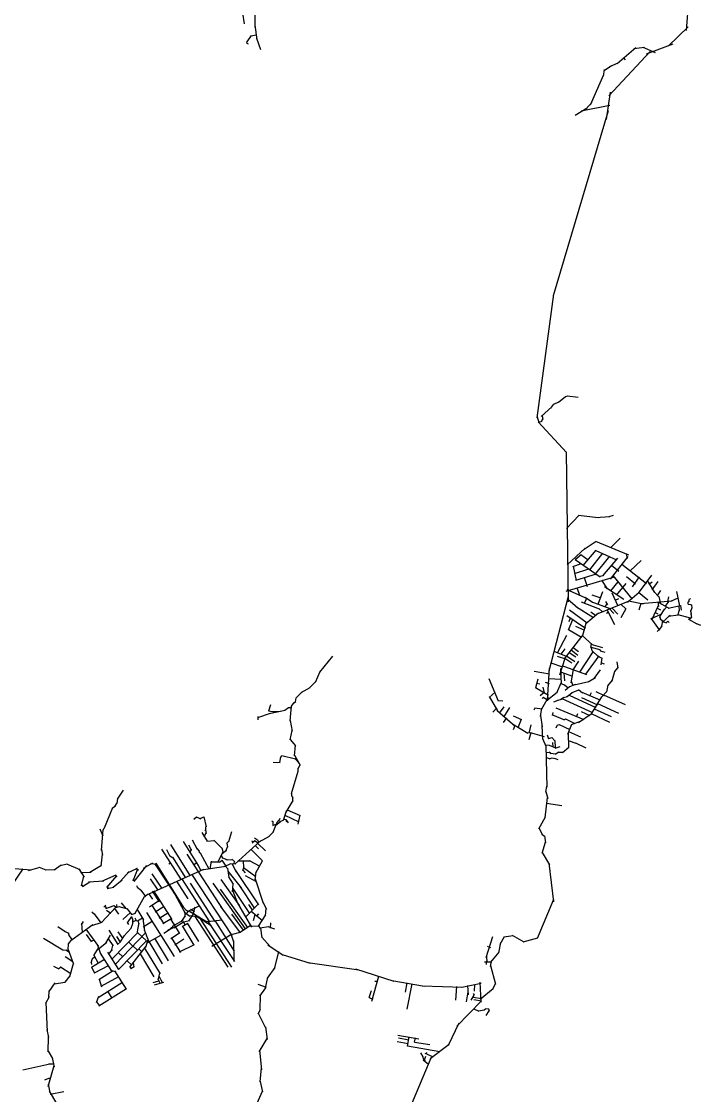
# Model space of a CAD drawing. Header units: inches. Extents: x 723419 to 759401, y 6910722 to 6968430.
# Drawn here: x 747978 to 754602, y 6942384 to 6952862 of the extents above; entities that cross this region are included whole.
import ezdxf

# ---------------------------------------------------------------- set-up
doc = ezdxf.new("R2010")
doc.units = ezdxf.units.IN
doc.header["$MEASUREMENT"] = 0

msp = doc.modelspace()

# ---------------------------------------------------------------- linework, layer by layer
for points in [[(754465.2588, 6952775.391), (754486.8749, 6953067.7872)], [(750255.972, 6952807.211), (750257.731, 6952958.8092)], [(750134.5476, 6952941.8071), (750151.2067, 6952839.4046)], [(750254.2786, 6952825.5009), (750272.811, 6952686.1683)], [(754286.2071, 6952621.3143), (754481.8067, 6952809.9972)], [(750176.94, 6952650.9104), (750189.5998, 6952643.6013)], [(750177.2312, 6952649.1376), (750178.7982, 6952668.6348)], [(750177.9446, 6952665.1227), (750220.9213, 6952724.3014)], [(750219.1331, 6952723.4252), (750268.9282, 6952730.5834)], [(750269.2093, 6952699.6939), (750311.0042, 6952590.2563)], [(754076.114, 6952545.1724), (754334.8888, 6952645.0498)], [(753708.2858, 6952135.8465), (754109.7386, 6952570.4118)], [(753787.5615, 6952453.3947), (753970.9311, 6952606.8313)], [(753950.9889, 6952597.7148), (754056.5109, 6952610.0632)], [(754039.2066, 6952611.4998), (754161.0745, 6952560.1243)], [(753717.2045, 6952424.0181), (753798.5319, 6952459.8254)], [(753846.3777, 6952511.4994), (753868.5717, 6952489.3055)], [(753529.9798, 6952048.5488), (753659.7631, 6952344.9924)], [(753654.5485, 6952329.2077), (753666.5437, 6952392.346)], [(753661.1315, 6952384.7459), (753732.2387, 6952431.8764)], [(753683.7739, 6951904.72), (753725.2202, 6952171.3225)], [(753379.3055, 6951946.8321), (753497.5476, 6952018.1228)], [(753438.4661, 6951989.7661), (753716.9674, 6952045.6718)], [(753486.7065, 6952009.3487), (753540.7936, 6952070.5544)], [(753168.92, 6950187.8342), (753705.6938, 6951992.8736)], [(753007.9331, 6948995.3468), (753172.4489, 6950202.7376)], [(753216.3565, 6949147.8258), (753285.7979, 6949203.7052)], [(753282.6592, 6949202.1064), (753307.9557, 6949208.7421)], [(753302.2566, 6949208.6952), (753410.0346, 6949196.7814)], [(753046.496, 6949006.669), (753150.6608, 6949101.2934)], [(753141.2458, 6949090.3641), (753172.0767, 6949130.2152)], [(753169.6928, 6949128.5916), (753221.1562, 6949151.2225)], [(753007.7205, 6949006.2036), (753024.1169, 6948948.4954)], [(753051.8848, 6948956.7146), (753062.6471, 6948987.896)], [(753058.8523, 6949019.1002), (753062.4369, 6948978.3145)], [(753017.6469, 6948956.7496), (753295.751, 6948656.8338)], [(753018.4829, 6948952.6724), (753057.872, 6948962.6939)], [(753291.8881, 6948663.2827), (753310.9113, 6947201.3083)], [(753294.4943, 6947915.8457), (753419.3086, 6948046.8893)], [(753412.8944, 6948045.5846), (753604.813, 6948023.8533)], [(753710.2615, 6948031.868), (753751.9992, 6948046.6779)], [(753578.5138, 6948023.1568), (753716.3335, 6948032.8613)], [(753300.629, 6947560.0302), (753477.4642, 6947723.3528)], [(753467.3995, 6947715.2208), (753583.1987, 6947792.5493)], [(753578.4472, 6947792.8252), (753901.0709, 6947657.9067)], [(753726.5948, 6947729.9157), (753817.0357, 6947822.9016)], [(753378.3898, 6947614.6893), (753624.4596, 6947445.5372)], [(753379.3187, 6947612.0716), (753436.4928, 6947660.9664)], [(753434.941, 6947661.3597), (753507.3259, 6947609.3502)], [(753458.3169, 6947554.0817), (753584.8713, 6947703.292)], [(753520.784, 6947513.7525), (753648.63, 6947674.7268)], [(753571.5351, 6947463.9912), (753717.8947, 6947646.2105)], [(753581.1428, 6947702.4308), (753782.9701, 6947608.4438)], [(753649.0599, 6947453.0631), (753794.5982, 6947626.3324)], [(753723.9533, 6947421.5293), (753895.3887, 6947642.8374)], [(753880.1272, 6947671.4373), (753883.9058, 6947618.9743)], [(753356.4455, 6947545.6192), (753442.3561, 6947572.7156)], [(753358.4529, 6947548.3018), (753388.8257, 6947408.8406)], [(753371.173, 6947475.4301), (753512.9912, 6947523.2044)], [(753732.7211, 6947556.6905), (753806.5331, 6947500.5611)], [(753835.4995, 6947566.9364), (754075.089, 6947380.1835)], [(753916.2548, 6947501.0701), (754021.554, 6947602.7384)], [(753291.2273, 6947304.6219), (753761.819, 6947443.9498)], [(753385.1337, 6947410.3394), (753588.6506, 6947473.3724)], [(753467.1841, 6947436.311), (753497.8803, 6947348.9222)], [(753615.6789, 6947448.7628), (753658.4701, 6947459.6578)], [(753634.5846, 6947411.4876), (753692.0698, 6947328.0112)], [(753745.8248, 6947456.3782), (753933.6505, 6947230.8278)], [(753879.2503, 6947445.9455), (753968.8901, 6947377.3199)], [(753939.9643, 6947345.8084), (754005.3101, 6947445.6291)], [(753996.8301, 6947284.7841), (754128.0846, 6947460.9974)], [(754080.1766, 6947406.7809), (754154.5675, 6947289.9247)], [(753298.8657, 6947322.0021), (753494.872, 6947233.5499)], [(753396.3517, 6947340.2413), (753421.5038, 6947265.366)], [(753602.5965, 6947177.1611), (753648.1137, 6947300.9914)], [(753666.5921, 6947350.25), (753853.9495, 6947226.6646)], [(753726.3782, 6947307.3835), (753799.581, 6947396.318)], [(753783.321, 6947266.4916), (753877.2996, 6947377.6189)], [(754096.912, 6947372.6774), (754130.7467, 6947393.7816)], [(754131.5939, 6947316.365), (754189.8469, 6947399.2031)], [(754144.4937, 6947304.083), (754199.2833, 6947247.0352)], [(754181.8027, 6947263.0831), (754216.0499, 6947310.6)], [(753126.5115, 6946527.048), (753312.7891, 6947255.7383)], [(753303.3995, 6947228.2645), (753406.8898, 6947142.361)], [(753438.2512, 6947201.5491), (753614.6981, 6947130.7866)], [(753471.9044, 6947186.8954), (753493.2476, 6947234.5004)], [(753476.3646, 6947246.013), (753546.8769, 6947195.8329)], [(753533.5583, 6947203.5953), (753727.2557, 6947132.173)], [(753541.5563, 6947267.9275), (753628.22, 6947237.6729)], [(753586.94, 6947081.3498), (753915.6863, 6947211.7387)], [(753675.1964, 6947203.6788), (753693.84, 6947171.3197)], [(753736.9283, 6947286.7794), (753796.9955, 6947161.7802)], [(753768.2789, 6947216.3366), (753804.873, 6947231.6127)], [(753890.3997, 6947197.9694), (754004.6793, 6947294.7226)], [(753898.6777, 6947209.858), (754042.0711, 6947179.7454)], [(753997.5838, 6947295.4837), (754087.1838, 6947219.7294)], [(754016.8309, 6947182.7615), (754327.0528, 6947208.7234)], [(754184.2373, 6947199.5617), (754292.9771, 6947137.3206)], [(754185.1383, 6947199.6117), (754191.0533, 6947155.749)], [(754196.5253, 6947251.4136), (754212.0887, 6947178.8622)], [(754258.3846, 6947155.5364), (754295.048, 6947207.3559)], [(754283.2709, 6947204.0333), (754293.3014, 6947250.0056)], [(754313.2312, 6947205.7998), (754383.9401, 6947239.3395)], [(754368.3686, 6947300.019), (754398.558, 6947161.0484)], [(754478.1992, 6947197.3251), (754489.2472, 6947201.8207)], [(754478.5513, 6947198.4351), (754479.9088, 6947181.5886)], [(754487.8212, 6947212.2651), (754494.2655, 6947226.9618)], [(754488.4813, 6947214.9462), (754488.9779, 6947201.2075)], [(754492.7479, 6947225.5945), (754506.5886, 6947232.7122)], [(753325.1456, 6947123.343), (753497.3616, 6946995.489)], [(753393.3962, 6947151.999), (753558.3575, 6947047.5947)], [(753484.0494, 6946989.2221), (753607.3693, 6947093.3071)], [(753531.4422, 6947102.3114), (753581.4452, 6947066.0671)], [(753609.3725, 6947134.287), (753645.9748, 6947103.229)], [(753668.0128, 6947152.4653), (753692.9043, 6947175.8083)], [(753686.1448, 6947089.4579), (753701.9921, 6947098.725)], [(753687.6607, 6947124.4142), (753763.8467, 6946980.5279)], [(753711.0064, 6947134.1609), (753757.1024, 6947085.9872)], [(753736.598, 6947143.0353), (753795.1851, 6947080.6014)], [(753824.2878, 6947176.366), (753875.7642, 6947129.5886)], [(753828.412, 6947048.0214), (753875.4912, 6947135.0627)], [(754002.2677, 6947120.8566), (754022.515, 6947186.0234)], [(754127.929, 6947023.1389), (754193.4207, 6947163.5631)], [(754160.6624, 6947095.6295), (754185.647, 6947082.3139)], [(754180.5725, 6947139.8153), (754211.3115, 6947123.3613)], [(754205.8428, 6947056.6643), (754254.6367, 6947131.7828)], [(754243.1069, 6947118.3771), (754273.9298, 6947150.0995)], [(754287.6046, 6947138.4801), (754406.3863, 6947164.3786)], [(754383.043, 6947073.4405), (754393.9026, 6947115.7956)], [(754391.3165, 6947161.7424), (754393.548, 6947109.1532)], [(754405.8098, 6947164.7929), (754414.6738, 6947117.6555)], [(754479.6955, 6947182.6124), (754482.1894, 6947177.9488)], [(754481.7282, 6947178.3905), (754507.3804, 6947174.2162)], [(754504.8893, 6947174.8106), (754514.7174, 6947170.2085)], [(754507.4821, 6947102.4267), (754511.0152, 6947086.369)], [(754507.5372, 6947099.3344), (754508.4457, 6947113.1127)], [(754507.6035, 6947111.1983), (754516.6277, 6947124.0334)], [(754514.1759, 6947170.8371), (754518.9262, 6947137.2138)], [(754515.6146, 6947121.2021), (754518.8671, 6947139.8282)], [(753297.6359, 6947066.0186), (753480.1143, 6946943.3857)], [(753315.4283, 6946927.6708), (753355.3088, 6947029.2988)], [(753319.8946, 6947007.6551), (753334.5741, 6947043.0796)], [(753450.5249, 6946862.375), (753490.0396, 6947004.5857)], [(754116.6788, 6947035.2023), (754225.5777, 6947083.736)], [(754117.3665, 6947041.5916), (754200.3062, 6946925.8283)], [(754205.2836, 6947047.376), (754214.0827, 6947079.566)], [(754205.2928, 6947051.8756), (754210.8115, 6947031.1656)], [(754208.4958, 6947034.339), (754245.9996, 6947002.4155)], [(754226.1231, 6946962.4882), (754235.0416, 6947014.9301)], [(754231.3139, 6947001.7547), (754304.5153, 6947069.6179)], [(754233.1301, 6947006.8283), (754268.2978, 6946996.4938)], [(754267.5478, 6946996.573), (754282.9623, 6947011.3739)], [(754282.0298, 6947011.0296), (754297.8277, 6946998.8286)], [(754285.3185, 6947060.8182), (754386.1736, 6947074.7053)], [(754381.9024, 6947075.4428), (754499.6193, 6947044.755)], [(754483.3038, 6947029.8534), (754503.597, 6947037.0273)], [(754483.7578, 6947030.5711), (754566.1745, 6946986.4836)], [(754496.2635, 6947045.1572), (754513.619, 6947048.2612)], [(754501.2701, 6947035.7593), (754510.7021, 6947042.9726)], [(754509.7256, 6947042.1113), (754513.3021, 6947050.784)], [(754509.7674, 6947076.4066), (754510.4809, 6947060.5157)], [(754509.7873, 6947074.3695), (754511.0167, 6947087.3643)], [(754510.1525, 6947062.4166), (754513.6879, 6947047.52)], [(754562.6842, 6946987.8355), (754602.0868, 6946973.7848)], [(753314.55, 6946930.2264), (753441.1362, 6946855.0354)], [(753382.9166, 6946963.4171), (753470.3732, 6946922.3865)], [(754179.8632, 6946909.9999), (754192.4877, 6946925.3155)], [(754191.5199, 6946924.6873), (754200.5413, 6946926.2003)], [(754197.3478, 6946924.5649), (754228.2097, 6946967.4507)], [(753207.761, 6946702.6578), (753298.0351, 6946873.7296)], [(753275.9442, 6946645.0791), (753457.0163, 6946878.0268)], [(753447.9807, 6946871.2039), (753547.5006, 6946779.4096)], [(753532.2628, 6946756.0546), (753537.7661, 6946793.6556)], [(753533.0347, 6946786.3843), (753644.9904, 6946754.8708)], [(753172.0239, 6946719.8915), (753309.3319, 6946662.6607)], [(753243.8612, 6946688.4484), (753282.1703, 6946741.1974)], [(753294.472, 6946671.8502), (753374.496, 6946617.8601)], [(753319.5791, 6946704.55), (753384.2221, 6946662.4024)], [(753340.7578, 6946730.2758), (753404.2261, 6946680.9041)], [(753359.6057, 6946754.752), (753412.7442, 6946717.1722)], [(753425.8201, 6946513.9753), (753554.1141, 6946713.4309)], [(753484.2124, 6946492.9806), (753612.6633, 6946673.4095)], [(753531.1644, 6946758.1758), (753619.2547, 6946735.3572)], [(753531.4708, 6946762.7883), (753543.1284, 6946722.5353)], [(753540.8466, 6946725.3273), (753606.7449, 6946663.7949)], [(753597.4293, 6946671.421), (753643.765, 6946651.2436)], [(753617.9865, 6946736.5887), (753626.263, 6946720.8852)], [(753624.2762, 6946723.145), (753668.2677, 6946710.1494)], [(750888.1572, 6946513.3355), (751014.1173, 6946668.7802)], [(753142.7407, 6946605.1265), (753255.7223, 6946564.7664)], [(753203.8144, 6946671.2978), (753284.2103, 6946643.8318)], [(753230.1139, 6946488.5335), (753280.1277, 6946651.9356)], [(753249.6441, 6946578.6898), (753490.8783, 6946491.9657)], [(753278.0588, 6946649.2479), (753347.4713, 6946604.2523)], [(753360.8108, 6946536.3556), (753414.306, 6946620.2469)], [(753631.3517, 6946584.0531), (753642.3961, 6946653.75)], [(753634.5317, 6946605.6702), (753661.8712, 6946594.3563)], [(753786.1478, 6946615.6552), (753795.0313, 6946551.9348)], [(750845.5045, 6946415.202), (750892.387103, 6946520.84114)], [(752978.6003, 6946524.8101), (753129.222, 6946497.5594)], [(753110.2168, 6946237.3515), (753130.0375, 6946552.088)], [(753234.6195, 6946518.5333), (753352.5875, 6946476.3457)], [(753236.4169, 6946548.5818), (753242.1061, 6946398.2336)], [(753267.9424, 6946508.3322), (753275.8078, 6946429.7306)], [(753338.6883, 6946409.9473), (753362.8868, 6946541.1632)], [(753507.3336, 6946420.9499), (753577.181, 6946462.7934)], [(753563.8628, 6946451.294), (753627.8398, 6946536.5267)], [(753741.0506, 6946429.3327), (753767.3629, 6946525.1386)], [(753765.3254, 6946520.7683), (753797.0799, 6946556.101)], [(750707.5528, 6946315.7149), (750794.857082, 6946364.45223)], [(750785.3643, 6946357.3912), (750854.2418, 6946427.087)], [(752535.9847, 6946452.1445), (752629.498, 6946232.8139)], [(752993.8696, 6946365.9259), (753117.8351, 6946288.5237)], [(752994.5704, 6946363.3471), (753019.7202, 6946450.2279)], [(753005.8367, 6946406.5592), (753034.3992, 6946399.6002)], [(753064.1062, 6946366.2102), (753075.943057, 6946312.02694)], [(753085.3076, 6946415.6827), (753126.9421, 6946403.8393)], [(753121.7831, 6946451.2718), (753240.7737, 6946446.9457)], [(753199.3672, 6946313.4291), (753243.3712, 6946409.0294)], [(753238.1211, 6946402.6236), (753281.2262, 6946386.9458)], [(753275.7673, 6946390.161), (753309.7658, 6946360.5529)], [(753281.496, 6946339.5201), (753323.9235, 6946373.1054)], [(753320.906, 6946371.5421), (753381.837, 6946396.4571)], [(753339.7613, 6946425.901), (753355.9216, 6946385.0036)], [(753368.0628, 6946391.5556), (753511.7901, 6946422.5331)], [(753688.0468, 6946322.4113), (753701.6273, 6946387.4866)], [(753698.5729, 6946379.7601), (753744.4134, 6946436.3018)], [(750651.4577, 6946224.8614), (750657.2769, 6946263.7704)], [(750654.9002, 6946258.7396), (750715.4256, 6946322.0049)], [(752538.6905, 6946276.4577), (752621.263, 6946137.0399)], [(752539.5967, 6946266.582), (752598.2276, 6946319.2944)], [(753037.4768, 6946287.817), (753075.8568, 6946320.425)], [(753053.6129, 6946154.9851), (753117.9234, 6946268.6144)], [(753058.3796, 6946255.9169), (753068.9319, 6946268.7332)], [(753067.8943, 6946268.4503), (753114.6698, 6946239.2407)], [(753097.0665, 6946234.956), (753203.4705, 6946318.6333)], [(753209.084, 6946240.3445), (753259.2903, 6946254.5782)], [(753235.4373, 6946246.8578), (753269.1819, 6946269.7553)], [(753250.4159, 6946257.1634), (753549.8777, 6946121.6356)], [(753265.097, 6946267.7436), (753303.3021, 6946277.2554)], [(753298.2575, 6946275.2644), (753322.8899, 6946291.5921)], [(753315.76, 6946286.4089), (753348.4402, 6946316.6638)], [(753319.3798, 6946291.143), (753581.4273, 6946168.9205)], [(753342.7387, 6946312.3202), (753416.0584, 6946343.0744)], [(753412.5569, 6946343.4467), (753452.2718, 6946313.1888)], [(753439.7088, 6946266.1449), (753595.7965, 6946196.7469)], [(753444.2497, 6946317.7055), (753620.7401, 6946242.464)], [(753522.1476, 6946281.917), (753537.688, 6946316.1408)], [(753538.5227, 6946106.8542), (753638.972, 6946274.3399)], [(753580.7064, 6946325.669), (753661.0951, 6946287.6058)], [(753632.9053, 6946266.9), (753689.7909, 6946325.7536)], [(753654.2503, 6946292.9234), (753867.4805, 6946198.1998)], [(750390.5802, 6946136.018), (750411.8384, 6946198.4046)], [(750545.7902, 6946142.7819), (750582.4162, 6946169.362)], [(750579.6373, 6946168.3901), (750616.8202, 6946168.3899)], [(750598.99, 6946034.6958), (750612.9092, 6946183.9422)], [(750612.0182, 6946181.513), (750639.1435, 6946218.5452)], [(750631.1516, 6946211.1437), (750653.4989, 6946227.2471)], [(752576.4344, 6946125.3417), (752614.3208, 6946167.5059)], [(752626.4481, 6946235.9535), (752673.8591, 6946232.9014)], [(752641.4386, 6946114.7973), (752685.0632, 6946176.6178)], [(752682.9321, 6946075.3023), (752740.8635, 6946169.6073)], [(752979.8831, 6946145.1109), (752988.2127, 6946167.0536)], [(752985.4915, 6946165.9915), (753058.0002, 6946155.7779)], [(753039.8326, 6946080.5898), (753055.3803, 6946161.4291)], [(753172.5661, 6946224.6125), (753213.2967, 6946241.861)], [(753190.536, 6946165.6052), (753462.3153, 6946050.5537)], [(753566.0449, 6946157.0498), (753729.4752, 6946080.2006)], [(753596.7491, 6946209.3672), (753800.5227, 6946113.0706)], [(750282.0417, 6946072.0659), (750407.6532, 6946114.0613)], [(750286.2619, 6946048.2242), (750287.224719, 6946079.9646)], [(750388.4666, 6946138.1028), (750450.985, 6946128.3739)], [(750395.5015, 6946110.1227), (750549.6976, 6946144.6134)], [(750437.2224, 6946128.933), (750500.6309, 6946132.4448)], [(750598.3925, 6946043.0363), (750618.3526, 6945937.3115)], [(752619.3413, 6946139.1315), (752793.9268, 6945988.0589)], [(752678.9856, 6946023.7605), (752712.6663, 6946070.0172)], [(752773.4875, 6946089.2338), (752856.4412, 6946053.4491)], [(752822.4932, 6945973.9882), (752856.185, 6946054.9065)], [(753040.0818, 6946091.8447), (753055.9293, 6945981.7441)], [(753157.792, 6946091.4802), (753165.9272, 6946119.31)], [(753158.6139, 6946098.7904), (753275.6202, 6946049.0864)], [(753270.2183, 6946048.1936), (753287.2653, 6946059.5158)], [(753284.0606, 6946059.9202), (753377.4244, 6946013.2189)], [(753392.3435, 6946078.7138), (753405.5031, 6946110.0242)], [(753413.005, 6946023.2468), (753546.073, 6946114.0188)], [(753438.1925, 6946131.2562), (753522.6895, 6946091.0796)], [(753536.6581, 6946109.6012), (753714.6161, 6946027.2363)], [(750599.0018, 6945852.8139), (750618.182, 6945943.512)], [(752767.6683, 6946009.3766), (752917.6121, 6945920.0317)], [(752776.3315, 6945953.1556), (752795.27, 6945995.463)], [(752930.8878, 6945920.4193), (752949.5543, 6946001.0146)], [(753054.5936, 6945993.1274), (753060.6614, 6945858.7035)], [(753194.5682, 6945971.9788), (753207.1013, 6946000.9805)], [(753203.3225, 6945997.365), (753225.7689, 6946004.274)], [(753221.7588, 6946004.6215), (753326.8262, 6945955.3926)], [(753306.7589, 6945910.4301), (753346.9421, 6946005.9147)], [(753343.1647, 6946002.5043), (753432.052, 6946035.693)], [(750598.586, 6945855.4898), (750651.9088, 6945796.6848)], [(752913.1869, 6945921.1639), (752950.201, 6945925.8658)], [(752931.8542, 6945857.4373), (752948.9799, 6945926.3269)], [(752939.7342, 6945925.9848), (753078.4671, 6945887.0028)], [(753059.0908, 6945866.903), (753093.6095, 6945791.3178)], [(753105.6361, 6945903.4805), (753120.6259, 6945864.5609)], [(753118.6035, 6945865.9948), (753155.0992, 6945875.0925)], [(753151.9487, 6945876.988), (753181.1473, 6945843.311)], [(753180.102, 6945846.8998), (753184.9672, 6945773.559)], [(753310.6532, 6945922.6964), (753315.1974, 6945775.7544)], [(753311.1189, 6945847.8768), (753395.3688, 6945818.5531)], [(753313.4045, 6945934.0661), (753430.4664, 6945882.7756)], [(750641.3261, 6945699.3244), (750650.3917, 6945802.3327)], [(753086.0419, 6945804.681), (753128.8255, 6945800.1856)], [(753092.2757, 6945797.1771), (753103.0519, 6945392.0467)], [(753093.4369, 6945729.6598), (753131.0362, 6945734.7452)], [(753124.6528, 6945735.3757), (753145.6953, 6945721.2287)], [(753124.7784, 6945800.7436), (753186.1098, 6945774.43)], [(753158.0652, 6945826.3956), (753160.9951, 6945783.5158)], [(753183.9488, 6945774.0339), (753234.0339, 6945788.2344)], [(753184.2617, 6945713.7464), (753220.9191, 6945735.8226)], [(753215.1998, 6945734.5608), (753263.4138, 6945734.5606)], [(753256.4918, 6945729.9752), (753316.4404, 6945781.1039)], [(753383.4585, 6945823.1977), (753482.1877, 6945775.1738)], [(750432.6384, 6945636.3781), (750500.5525, 6945632.3063)], [(750499.2083, 6945631.3278), (750507.8452, 6945688.1132)], [(750504.6204, 6945677.5461), (750518.7685, 6945700.1633)], [(750516.3413, 6945699.8439), (750651.6581, 6945669.374)], [(750641.0325, 6945703.4343), (750695.4638, 6945605.6821)], [(750646.1388, 6945673.5372), (750687.0923, 6945624.0255)], [(753093.7485, 6945684.1685), (753132.805, 6945669.4516)], [(753131.5368, 6945669.331), (753138.3949, 6945673.459)], [(753136.8658, 6945724.4944), (753193.8214, 6945716.3929)], [(753137.0861, 6945672.7342), (753153.7643, 6945678.6227)], [(753152.0888, 6945678.4317), (753185.6836, 6945672.3277)], [(753176.9165, 6945674.8491), (753211.4545, 6945661.4612)], [(750612.5773, 6945328.9185), (750677.7505, 6945548.0118)], [(750676.2818, 6945573.1288), (750696.065, 6945608.3594)], [(750677.4411, 6945543.6544), (750677.8844, 6945577.3217)], [(748915.9899, 6945273.8726), (748972.047, 6945361.7034)], [(750613.031153, 6945314.8545), (750623.969653, 6945285.7413)], [(750614.6288, 6945303.906), (750615.0462, 6945342.0536)], [(753093.1457, 6945350.4972), (753111.443, 6945282.4511)], [(753093.642, 6945344.8234), (753104.4376, 6945403.2545)], [(748864.1839, 6945187.0237), (748893.7598, 6945210.895)], [(748887.456, 6945204.9488), (748912.7954, 6945238.1891)], [(748911.0952, 6945232.5677), (748918.2513, 6945281.0127)], [(750558.7636, 6945148.5142), (750628.0738, 6945260.4021)], [(750621.671, 6945297.7513), (750623.0153, 6945249.1205)], [(753086.6989, 6945094.0902), (753110.9724, 6945291.4757)], [(753101.119, 6945234.8931), (753248.5439, 6945214.7124)], [(748786.7366, 6944994.2381), (748868.8869, 6945193.7911)], [(749657.7098, 6945080.7189), (749685.9051, 6945103.6834)], [(749681.6682, 6945103.1889), (749727.0463, 6945084.6265)], [(749719.2837, 6945085.223), (749759.7898, 6945102.1226)], [(749757.7548, 6945103.2928), (749778.125989, 6945005.26017)], [(750534.1689, 6945069.8359), (750563.5889, 6945159.9216)], [(750545.728, 6945117.3036), (750682.7723, 6945052.5691)], [(750570.2125, 6945170.0803), (750698.062, 6945116.5389)], [(750676.7839, 6945031.3804), (750697.3907, 6945119.1823)], [(753024.1699, 6944986.482), (753090.3121, 6945102.7629)], [(748774.0681, 6944973.5217), (748789.3643, 6944998.5756)], [(749774.1071, 6944964.7343), (749777.9426, 6945014.1399)], [(750418.6652, 6945063.7522), (750435.2581, 6945049.7001)], [(750429.3657, 6945019.203), (750493.2065, 6945044.9207)], [(750429.5636, 6945057.8183), (750430.1519, 6945018.5083)], [(750434.1042, 6944952.6933), (750458.1042, 6945019.4706)], [(750456.1524, 6945016.7166), (750508.8172, 6945061.1945)], [(750466.3279, 6945022.9184), (750471.1748, 6945048.0554)], [(750469.1421, 6945044.3033), (750493.3044, 6945068.7926)], [(750491.0922, 6945065.2416), (750500.3393, 6945088.5297)], [(750495.4739, 6945052.9821), (750538.5886, 6945074.1126)], [(750538.0983, 6945084.6063), (750558.6531, 6945074.7851)], [(750555.4617, 6945077.8801), (750579.8549, 6945045.3509)], [(750556.0863, 6945077.5064), (750563.3911, 6945052.7042)], [(748741.1598, 6944984.4343), (748771.3236, 6944918.4854)], [(748757.6126, 6944773.9265), (748775.858, 6944980.3007)], [(749738.7533, 6944951.2124), (749789.1097, 6944864.5534)], [(749761.5549, 6944909.5587), (749780.6433, 6944945.3195)], [(749773.1194, 6944974.2979), (749780.823, 6944938.7586)], [(750001.5239, 6944862.3154), (750028.6652, 6944960.5664)], [(750252.4037, 6944898.3655), (750281.6499, 6944876.8629)], [(750297.7501, 6944859.0735), (750395.9613, 6944913.0988)], [(750387.6529, 6944906.5825), (750437.3948, 6944957.4379)], [(753025.0454, 6944994.3578), (753059.6669, 6944927.1402)], [(753054.073, 6944933.3573), (753081.6048, 6944912.8878)], [(753078.9025, 6944917.5929), (753091.1983, 6944848.3021)], [(749343.7782, 6944788.5868), (749534.487, 6944486.6148)], [(749432.0375, 6944832.2678), (749621.5583, 6944529.3963)], [(749554.5115, 6944862.4873), (749702.7214, 6944629.007)], [(749606.4698, 6944830.4846), (749634.3957, 6944780.9676)], [(749631.7175, 6944786.8661), (749632.0919, 6944774.2367)], [(749642.7222, 6944876.8047), (749690.8858, 6944787.9675)], [(749687.6238, 6944792.2879), (749711.6199, 6944768.1216)], [(749785.9539, 6944866.2557), (749860.7479, 6944870.8244)], [(749855.7022, 6944873.9662), (749933.2459, 6944797.1405)], [(749931.8662, 6944799.2635), (749945.2802, 6944752.2153)], [(749970.1902, 6944767.7638), (749988.3038, 6944811.5189)], [(749979.4717, 6944842.8607), (750004.6247, 6944868.0608)], [(749981.9505, 6944848.6695), (749987.5575, 6944805.8098)], [(750060.1762, 6944641.9615), (750308.1711, 6944867.478)], [(750213.9679, 6944787.8919), (750328.7408, 6944671.8329)], [(750221.7107, 6944868.9504), (750240.2228, 6944858.9367)], [(750228.7125, 6944848.5676), (750252.868, 6944872.9898)], [(750250.1065, 6944871.2931), (750288.2563, 6944847.9425)], [(750256.1884, 6944822.1554), (750289.7672, 6944789.8447)], [(750279.4283, 6944879.2721), (750294.2305, 6944852.7416)], [(750281.0494, 6944845.8164), (750357.1614, 6944771.8333)], [(753056.936, 6944746.7715), (753091.2923, 6944855.0684)], [(748753.8579, 6944622.8777), (748768.9662, 6944736.8836)], [(748756.9542, 6944784.8904), (748769.0876, 6944728.125)], [(749392.6626, 6944784.2393), (749426.2847, 6944718.4876)], [(749424.079, 6944722.0516), (749456.3513, 6944703.9736)], [(749451.901, 6944707.9361), (749576.9442, 6944508.1468)], [(749589.480918, 6944739.80573), (749944.30127, 6944192.62346)], [(749622.9346, 6944753.6504), (749633.8066, 6944779.4312)], [(749709.2878, 6944772.0778), (749714.2251, 6944756.0535)], [(749712.0548, 6944759.4015), (749727.2708, 6944743.0014)], [(749721.388, 6944751.9273), (749806.4689, 6944595.1658)], [(749892.9657, 6944661.7096), (749944.8866, 6944761.377)], [(749925.2981, 6944731.3087), (749938.6791, 6944700.1422)], [(749931.2169, 6944706.6187), (749988.5273, 6944683.0825)], [(749934.2505, 6944745.5726), (749978.2577, 6944778.6154)], [(749972.8257, 6944686.2208), (750044.0058, 6944683.3439)], [(750031.4447, 6944689.0971), (750058.3033, 6944663.9375)], [(753056.8984, 6944753.1515), (753129.6448, 6944635.1429)], [(747877.8877, 6944422.3132), (747995.2052, 6944594.9278)], [(747914.3218, 6944598.072), (748071.6224, 6944584.4158)], [(748045.3553, 6944580.4951), (748161.4952, 6944610.7397)], [(748151.7588, 6944612.3742), (748216.0242, 6944583.9954)], [(748207.9123, 6944586.0664), (748306.3555, 6944590.2901)], [(748295.3293, 6944585.7486), (748364.9832, 6944633.4967)], [(748353.0322, 6944629.1614), (748426.9727, 6944642.8838)], [(748415.9601, 6944645.158), (748546.0627, 6944589.6635)], [(748537.7757, 6944595.5407), (748587.7972, 6944513.6488)], [(748644.518, 6944562.2204), (748759.6848, 6944629.5114)], [(749013.2054, 6944555.3273), (749111.2643, 6944600.5773)], [(749066.5011, 6944478.9974), (749113.929, 6944596.5575)], [(749078.2519, 6944471.1729), (749202.003128, 6944629.14811)], [(749094.9245, 6944601.1327), (749119.4894, 6944583.3602)], [(749168.665561, 6944600.57305), (749259.550118, 6944654.15128)], [(749202.2073, 6944343.191), (749758.3232, 6944592.6765)], [(749236.200985, 6944648.09219), (749300.031449, 6944642.24501)], [(749274.234522, 6944648.59502), (749515.035251, 6944281.67748)], [(749288.918927, 6944648.9919), (749557.891574, 6944217.3101)], [(749415.1645, 6944643.754), (749430.5618, 6944653.0603)], [(749655.8246, 6944634.2038), (749687.5886, 6944656.285)], [(749697.6026, 6944638.4813), (749727.0625, 6944576.5315)], [(749734.6423, 6944584.9686), (749971.8875, 6944622.3121)], [(749818.3387, 6944596.4166), (749830.1528, 6944670.7841)], [(749826.8471, 6944662.9958), (749914.4327, 6944662.9956)], [(749909.8718, 6944661.4126), (749935.6672, 6944679.2474)], [(749933.8877, 6944679.6742), (749970.8079, 6944620.5699)], [(749959.1808, 6944619.2701), (750020.8814, 6944648.3103)], [(749963.6827, 6944623.3429), (749991.7282, 6944595.7636)], [(749989.1065, 6944600.1962), (750001.0717, 6944510.9645)], [(750018.0938, 6944647.9153), (750066.3475, 6944642.8527)], [(750028.8028, 6944647.8226), (750072.5624, 6944565.5478)], [(750052.5943, 6944643.0438), (750055.0968, 6944670.4054)], [(750064.8047, 6944579.3722), (750288.4882, 6944244.9468)], [(750088.1279, 6944673.5628), (750212.3079, 6944673.1713)], [(750138.1283, 6944579.2238), (750145.6793, 6944608.8508)], [(750138.2123, 6944581.4679), (750161.3561, 6944556.128)], [(750139.9617, 6944675.4147), (750145.3494, 6944606.1492)], [(750144.6299, 6944608.7128), (750263.427, 6944521.0321)], [(750199.7897, 6944676.9764), (750301.6951, 6944622.7)], [(750264.2806, 6944557.51), (750329.5455, 6944674.8178)], [(753122.399, 6944651.3368), (753168.9712, 6944274.4961)], [(748553.5476, 6944559.4762), (748658.0976, 6944563.3913)], [(748562.6594, 6944428.7117), (748585.6587, 6944525.1359)], [(748630.6734, 6944466.9353), (748781.2495, 6944477.6828)], [(748762.8745, 6944473.8672), (748901.0458, 6944537.5389)], [(748809.8852, 6944414.726), (748908.682, 6944526.8076)], [(748872.4417, 6944415.4637), (748961.45, 6944489.5065)], [(748891.0231, 6944536.3466), (748907.0114, 6944518.6996)], [(748945.3234, 6944473.9003), (749029.076, 6944569.2536)], [(749063.0238, 6944490.3499), (749083.2383, 6944471.184)], [(749233.7831, 6944496.5747), (749307.3675, 6944388.1826)], [(749249.583, 6944547.941), (749345.7544, 6944404.5934)], [(749489.155814, 6944474.76391), (749599.453814, 6944302.10051)], [(749540.099291, 6944501.75355), (749812.237606, 6944078.45101)], [(749636.7437, 6944543.6114), (750028.7693, 6943944.8511)], [(749921.7512, 6944489.8532), (750103.3464, 6944234.7176)], [(749992.5153, 6944571.132), (750120.9319, 6944409.3006)], [(749998.9194, 6944516.704), (750042.615, 6944444.2887)], [(750161.0894, 6944529.4723), (750268.9215, 6944472.5571)], [(750257.374, 6944497.0371), (750334.3562, 6944261.1139)], [(750258.5769, 6944486.6186), (750267.224, 6944565.1381)], [(748562.4003, 6944440.7182), (748577.0526, 6944421.4127)], [(748572.4703, 6944423.4795), (748644.2445, 6944469.6322)], [(748813.4648, 6944404.7101), (748879.2859, 6944417.2951)], [(748814.6582, 6944428.7959), (748823.2488, 6944399.2254)], [(749098.6874, 6944433.006), (749111.0925, 6944412.3866)], [(749107.1728, 6944417.0515), (749147.7504, 6944382.6411)], [(749143.1593, 6944387.8737), (749186.1647, 6944325.1445)], [(749253.352241, 6944376.26216), (749319.630499, 6944273.07445)], [(749265.655391, 6944379.83404), (749446.101585, 6944101.62411)], [(749623.5156, 6944455.8663), (749862.8554, 6944081.6821)], [(749844.8089, 6944455.3269), (750161.2604, 6944008.8687)], [(749916.1811, 6944397.2104), (750182.7176, 6944022.0042)], [(750037.0084, 6944387.0041), (750083.8299, 6944260.1857)], [(750037.5836, 6944371.8699), (750042.3342, 6944448.795)], [(750039.1696, 6944403.2676), (750201.9509, 6944160.8265)], [(750105.6591, 6944430.1035), (750250.7318, 6944207.4612)], [(748951.1153, 6944262.9094), (748995.2938, 6944207.3149)], [(749087.6881, 6944161.2248), (749178.2518, 6944325.1025)], [(749170.8283, 6944318.1943), (749214.669, 6944349.7799)], [(749218.5903, 6944353.2525), (749254.8618, 6944298.7753)], [(749226.761563, 6944225.84623), (749319.233623, 6944287.75886)], [(749473.532317, 6944348.9538), (749581.622151, 6944149.54063)], [(750327.533, 6944277.5737), (750367.4998, 6944201.8922)], [(753011.5529, 6943918.3227), (753170.7397, 6944299.0812)], [(748663.4255, 6944175.5156), (748690.8966, 6944151.3711)], [(748757.0847, 6944070.207), (748899.8064, 6944222.0165)], [(748779.9083, 6944221.4177), (748802.2593, 6944242.2536)], [(748790.6477, 6944232.672), (748805.9038, 6944208.2162)], [(748801.0646, 6944207.4053), (748882.5506, 6944239.0426)], [(748807.2429, 6944192.852), (748848.0225, 6944164.3081)], [(748879.8645, 6944238.693), (748905.496, 6944219.8377)], [(748885.191, 6944209.4558), (748925.3688, 6944151.5365)], [(748894.5205, 6944218.9234), (748934.5344, 6944227.5064)], [(748904.5579, 6944248.9013), (748907.0288, 6944220.7037)], [(748926.7597, 6944227.3593), (749011.3035, 6944204.66)], [(748966.662, 6944101.9715), (749040.2881, 6944167.9236)], [(749006.3947, 6944207.6412), (749054.756, 6944147.8058)], [(749050.7972, 6944148.6058), (749090.0007, 6944163.3877)], [(749106.4457, 6944198.9936), (749167.5409, 6944096.8359)], [(749198.5069, 6944167.9071), (749466.4512, 6943740.7997)], [(749245.811601, 6944245.29315), (749366.064967, 6944059.1584)], [(749283.647093, 6944176.23676), (749368.843097, 6944232.32854)], [(749321.218002, 6944113.2658), (749410.647347, 6944170.41591)], [(749541.381541, 6944238.26514), (749589.853305, 6944187.0417)], [(749564.813749, 6944173.27011), (749621.496474, 6944132.695668)], [(749572.388174, 6944124.68298), (749578.958131, 6944169.079849)], [(749580.222452, 6944193.39172), (749650.072592, 6944165.87499)], [(749588.263156, 6944152.71724), (749608.239237, 6944184.59959)], [(749715.85384, 6944235.344078), (749593.309309, 6944176.001647)], [(749610.541167, 6944084.62498), (749661.963253, 6944165.410251)], [(749623.815951, 6944178.56179), (749774.893336, 6944086.22202)], [(749628.207161, 6944201.571963), (749665.517307, 6944180.343776)], [(749646.868481, 6944131.81511), (749671.9256, 6944224.601385)], [(749920.689921, 6944226.33177), (750112.3195, 6943971.1287)], [(750085.8275, 6944261.1001), (750221.1591, 6944025.7344)], [(750162.0597, 6944123.0642), (750287.864, 6944249.2915)], [(750192.0108, 6944246.1464), (750231.5286, 6944189.5157)], [(750218.8151, 6944181.981), (750327.8276, 6944089.8293)], [(750358.3247, 6944137.2753), (750366.3536, 6944209.5048)], [(748459.016, 6943896.0894), (748674.7028, 6944051.8043)], [(748562.3364, 6944049.2416), (748583.3953, 6944081.205)], [(748562.7303, 6944066.386), (748571.0837, 6943973.2522)], [(748655.7258, 6944040.4215), (748766.5342, 6944075.3953)], [(748687.7323, 6944154.983), (748752.2603, 6944068.0821)], [(749010.3464, 6944072.516), (749022.2639, 6944051.265)], [(749010.9583, 6944068.9071), (749053.8303, 6944129.0566)], [(749047.8578, 6944015.5024), (749064.3576, 6944061.5478)], [(749051.6365, 6944128.7098), (749065.5074, 6944095.3203)], [(749063.3634, 6944057.7204), (749064.9523, 6944099.1725)], [(749063.8632, 6944079.1275), (749096.2032, 6944095.0925)], [(749082.5919, 6944118.1707), (749097.1339, 6944091.0715)], [(749096.3028, 6944091.9103), (749110.682, 6944086.8119)], [(749109.945, 6944086.77), (749158.111, 6944115.875)], [(749112.9609, 6944088.9703), (749123.2036, 6944062.2418)], [(749122.1023, 6944043.6677), (749122.2306, 6944067.09)], [(749162.3554, 6944109.1448), (749178.0238, 6943990.5666)], [(749165.8865, 6944030.4384), (749253.0233, 6944084.892)], [(749356.143072, 6944060.8782), (749445.572417, 6944114.32414)], [(749411.837975, 6943994.86452), (749478.173669, 6944055.6315)], [(749426.919255, 6944109.56163), (749520.581942, 6943965.49571)], [(749451.291949, 6944037.21646), (749553.92022, 6944095.20833)], [(749463.145306, 6944020.49476), (749563.974407, 6944080.39164)], [(749538.098105, 6944081.93945), (749576.595057, 6944136.70831)], [(749546.04885, 6944032.5681), (749599.627083, 6944064.31817)], [(749547.04104, 6944074.04162), (749618.478683, 6944089.65207)], [(749553.986366, 6944080.1932), (749575.814535, 6944047.25251)], [(749594.070822, 6944066.69942), (749704.005416, 6943887.70844)], [(749608.76631, 6944138.604301), (749689.432749, 6944134.1117)], [(749665.952611, 6944137.15913), (749991.6866, 6943634.7866)], [(749674.880636, 6944139.40338), (749828.868444, 6944042.83027)], [(749713.718752, 6944118.37226), (750026.2736, 6943636.8951)], [(749761.085366, 6944092.63818), (749802.889616, 6944079.01211)], [(749793.130698, 6944080.81165), (749934.172448, 6944099.257745)], [(749793.719076, 6944088.309034), (750055.0778, 6943692.257)], [(749864.019392, 6944090.87576), (750053.848954, 6943790.6862)], [(750026.4355, 6944154.083), (750142.0084, 6943996.6391)], [(750240.6354, 6944091.7686), (750258.39, 6944150.949)], [(750275.4453, 6944132.028), (750292.417, 6944156.3732)], [(750288.769, 6944036.1615), (750362.8312, 6944145.1012)], [(750406.8083, 6944015.3727), (750410.0087, 6944067.5921)], [(748332.2996, 6944033.4568), (748402.55, 6943983.0915)], [(748395.8712, 6943986.9608), (748439.4276, 6943966.4841)], [(748434.8333, 6943971.8008), (748442.4943, 6943940.0817)], [(748606.1801, 6944006.1), (748730.2189, 6943836.7386)], [(748607.7656, 6943954.96), (748657.5782, 6943887.1712)], [(748801.1344, 6943871.2943), (748845.1285, 6943947.4988)], [(748831.2969, 6943995.3754), (748916.4613, 6943857.0653)], [(748859.3844, 6943712.9602), (749111.9436, 6943974.6984)], [(748890.8726, 6943662.6683), (749188.4127, 6943969.5236)], [(748916.4232, 6943980.9068), (748963.9227, 6943915.5775)], [(748977.0984, 6943939.6663), (749049.178, 6944017.6679)], [(749110.2543, 6943974.6984), (749196.2662, 6943891.8827)], [(749111.0854, 6943971.8859), (749113.7837, 6944010.7025)], [(749112.714, 6944001.8376), (749123.2745, 6944051.0998)], [(749175.8239, 6944001.6453), (749215.5117, 6943891.7218)], [(749202.906, 6943874.8886), (749338.3992, 6943948.5779)], [(749365.800383, 6943969.0676), (749440.016156, 6944015.89894)], [(749408.821719, 6944000.00003), (749488.335535, 6944033.54024)], [(749436.444274, 6943915.88624), (749520.185066, 6943972.2426)], [(749545.255099, 6944038.12436), (749660.745955, 6943850.79899)], [(749834.953, 6943841.2443), (750027.2227, 6943958.2077)], [(750012.1082, 6943950.8636), (750111.6542, 6943977.7767)], [(750020.7055, 6943961.5334), (750046.2297, 6943883.9498)], [(750105.2809, 6943974.9914), (750218.7264, 6944047.6158)], [(750196.3246, 6944035.4058), (750300.4399, 6944039.3938)], [(750288.1558, 6944042.1052), (750311.1389, 6944010.9192)], [(750302.4754, 6944019.7018), (750390.1999, 6944032.0213)], [(750309.3072, 6944015.4182), (750324.0991, 6943922.9093)], [(750380.4184, 6944031.9102), (750444.5784, 6944008.2816)], [(752764.787, 6943947.7659), (752878.5264, 6943881.9854)], [(748194.2445, 6943918.8538), (748379.7511, 6943804.9358)], [(748434.5513, 6943801.0587), (748437.9534, 6943868.0815)], [(748437.2702, 6943864.1568), (748473.16, 6943910.6022)], [(748439.553, 6943946.2905), (748473.2245, 6943902.8563)], [(748655.6344, 6943887.1222), (748687.5292, 6943901.8746)], [(748714.6774, 6943861.0585), (748749.7773, 6943766.3909)], [(748727.5561, 6943811.8106), (748809.5118, 6943880.3061)], [(748823.5714, 6943911.7663), (748871.3875, 6943842.6365)], [(748857.9569, 6943808.1524), (748869.3974, 6943847.8573)], [(748904.412, 6943934.641), (748939.2062, 6943878.703)], [(748915.6865, 6943856.9563), (748942.9751, 6943883.1452)], [(748923.2558, 6943613.541), (749196.01, 6943894.1509)], [(748940.2714, 6943880.3084), (748981.559, 6943945.8934)], [(749021.9228, 6943884.649), (749064.8965, 6943839.7283)], [(749065.1588, 6943844.7376), (749109.7382, 6943801.5219)], [(749191.252691, 6943829.79444), (749212.9525, 6943904.9608)], [(749210.211549, 6943901.69523), (749351.243849, 6943668.50793)], [(749274.9378, 6943918.4377), (749407.7381, 6943696.3739)], [(749438.428653, 6943924.22063), (749528.916334, 6943780.15472)], [(749474.941226, 6943854.76737), (749562.650776, 6943911.12373)], [(749519.788191, 6943784.52035), (749665.111589, 6943857.54588)], [(750044.7186, 6943894.3731), (750050.7529, 6943692.257)], [(750322.0293, 6943928.1577), (750404.1283, 6943836.7201)], [(750381.4189, 6943854.2889), (750531.4287, 6943753.5702)], [(752512.5899, 6943731.7498), (752576.257, 6943934.4294)], [(752634.6839, 6943774.3116), (752653.0343, 6943876.7834)], [(752646.2849, 6943860.4862), (752690.8562, 6943935.1014)], [(752682.8622, 6943930.5545), (752775.9993, 6943945.9822)], [(752872.5778, 6943882.4591), (753016.1803, 6943922.4619)], [(748377.4048, 6943805.747), (748414.6456, 6943801.7724)], [(748404.2611, 6943738.8547), (748477.4738, 6943690.6966)], [(748409.0537, 6943803.7879), (748445.1003, 6943781.7557)], [(748432.9529, 6943808.0506), (748484.1319, 6943665.6862)], [(748666.8278, 6943716.418), (748694.9439, 6943738.4566)], [(748682.7134, 6943748.7396), (748731.9134, 6943828.4944)], [(748683.1556, 6943753.7183), (748726.2803, 6943675.6444)], [(748745.7482, 6943774.1119), (748852.6738, 6943603.4863)], [(748817.4807, 6943783.0049), (748924.7579, 6943613.3871)], [(748830.4613, 6943761.3115), (748860.9227, 6943800.8031)], [(748857.4363, 6943812.2582), (748861.2286, 6943798.8251)], [(748921.3823, 6943780.1362), (748965.3757, 6943736.8583)], [(749036.4088, 6943634.877), (749195.5907, 6943839.2415)], [(749119.0834, 6943817.3343), (749154.1834, 6943782.5807)], [(749135.2206, 6943764.6298), (749269.4587, 6943541.2633)], [(749178.4612, 6943819.6862), (749329.2258, 6943572.4428)], [(750445.8671, 6943616.8091), (750487.425274, 6943788.35057)], [(750520.8666, 6943758.525), (750795.2669, 6943675.1338)], [(752513.8044, 6943741.336), (752519.0911, 6943685.2393)], [(752519.4293, 6943839.8963), (752554.4558, 6943828.0515)], [(752555.2397, 6943685.3444), (752637.3304, 6943781.0388)], [(748290.1553, 6943646.1541), (748343.0179, 6943618.6424)], [(748339.6847, 6943618.7625), (748362.2842, 6943639.1313)], [(748359.374, 6943639.1313), (748460.7845, 6943572.9738)], [(748450.1472, 6943544.6305), (748484.5348, 6943670.1913)], [(748657.8325, 6943679.6812), (748670.2591, 6943721.2827)], [(748658.5255, 6943685.5651), (748660.1563, 6943661.6994)], [(748659.6079, 6943637.3676), (748787.4317, 6943714.0476)], [(748660.3871, 6943640.0973), (748691.1184, 6943578.2351)], [(748688.6745, 6943579.2908), (748826.0239, 6943652.0923)], [(749006.4173, 6943700.4293), (749053.8947, 6943655.6978)], [(749036.2745, 6943638.2068), (749046.4648, 6943621.1718)], [(749043.9461, 6943621.8786), (749075.9897, 6943641.8142)], [(749067.2699, 6943677.263), (749074.214, 6943638.4421)], [(750770.8899, 6943680.532), (751269.7669, 6943610.7928)], [(752495.1506, 6943686.4909), (752564.8737, 6943686.4907)], [(752513.1687, 6943661.5271), (752518.7228, 6943696.1805)], [(752553.1586, 6943651.5081), (752602.0554, 6943470.6427)], [(752553.6864, 6943643.7922), (752561.8301, 6943696.4174)], [(748402.5322, 6943488.0276), (748452.8104, 6943550.3983)], [(748733.4129, 6943514.4605), (748871.065, 6943602.3453)], [(748754.1213, 6943451.1336), (748927.0625, 6943545.126)], [(748847.7076, 6943607.3294), (748898.8282, 6943590.1512)], [(748886.5999, 6943598.5192), (748998.2216, 6943420.776)], [(749310.6357, 6943512.9665), (749326.4863, 6943578.8604)], [(749316.9731, 6943548.8559), (749354.3968, 6943481.9602)], [(750358.9824, 6943430.9785), (750381.1471, 6943536.9791)], [(750377.722, 6943527.6375), (750452.0045, 6943632.1942)], [(751236.1166, 6943618.6429), (751610.8566, 6943500.8501)], [(751396.9527, 6943303.3218), (751462.4072, 6943548.7107)], [(748246.5403, 6943397.3259), (748306.0401, 6943481.9888)], [(748297.1415, 6943473.554), (748405.4732, 6943489.2715)], [(748726.1988, 6943341.3894), (748964.4682, 6943488.5145)], [(748733.9258, 6943259.8516), (749000.9596, 6943427.7142)], [(748734.9543, 6943518.5573), (748757.2949, 6943444.2748)], [(749262.21, 6943487.5431), (749318.887, 6943501.3637)], [(749276.7121, 6943464.5911), (749367.2364, 6943488.3481)], [(749310.5079, 6943516.8627), (749329.6683, 6943477.1166)], [(750283.3639, 6943470.3137), (750364.5168, 6943441.9248)], [(750302.9455, 6943354.2818), (750360.9875, 6943434.4835)], [(751425.9678, 6943497.7224), (751450.9147, 6943499.3343)], [(751591.9455, 6943505.2825), (751909.1327, 6943451.4641)], [(751724.7203, 6943390.5671), (751741.0958, 6943481.8305)], [(751740.086, 6943225.1508), (751788.484, 6943473.0167)], [(751887.2232, 6943454.059), (752281.8086, 6943441.8461)], [(752215.6762, 6943314.2407), (752226.0675, 6943446.2851)], [(752272.0652, 6943441.3343), (752461.5155, 6943480.8922)], [(752328.4222, 6943455.735), (752333.9011, 6943367.2751)], [(752397.5475, 6943400.7303), (752399.8023, 6943468.1664)], [(752449.4596, 6943488.2653), (752458.1446, 6943293.6254)], [(752453.4361, 6943324.6212), (752578.3338, 6943426.5204)], [(752571.8599, 6943418.2965), (752601.9665, 6943474.6419)], [(748214.47, 6943284.5439), (748249.9837, 6943350.2452)], [(748244.1354, 6943336.3935), (748247.857, 6943403.6309)], [(748711.303, 6943292.673), (748732.8265, 6943351.7963)], [(748818.446, 6943403.2139), (748859.3512, 6943334.0765)], [(750307.3608, 6943212.6788), (750308.8989, 6943369.1175)], [(751370.2618, 6943340.718), (751403.8899, 6943323.041)], [(751370.9438, 6943339.132), (751393.5066, 6943408.7054)], [(752320.1559, 6943297.4769), (752334.0127, 6943394.5963)], [(752364.6137, 6943312.6618), (752395.3749, 6943362.4169)], [(752383.4217, 6943343.778), (752465.1841, 6943331.3786)], [(752384.228, 6943377.9008), (752395.1363, 6943361.417)], [(752391.8996, 6943321.3185), (752465.2397, 6943307.6707)], [(748216.3736, 6943294.3476), (748227.2837, 6943003.5079)], [(748709.3709, 6943299.3001), (748738.2362, 6943258.6042)], [(750285.5374, 6943181.5824), (750310.2466, 6943221.9203)], [(752226.263, 6943059.1308), (752464.3973, 6943308.5274)], [(752389.4524, 6943230.935), (752438.5547, 6943207.4532)], [(752435.2465, 6943208.3022), (752492.344, 6943219.6796)], [(752490.1807, 6943218.379), (752506.5942, 6943233.6548)], [(752504.2031, 6943232.8872), (752536.5148, 6943227.8251)], [(752533.7819, 6943229.2715), (752539.3282, 6943207.6787)], [(750285.9262, 6943187.179), (750360.4774, 6943038.9141)], [(752512.1137, 6943163.5019), (752539.6187, 6943210.8262)], [(748223.7757, 6943027.2742), (748242.7866, 6942950.2711)], [(750356.9536, 6943053.0624), (750373.0479, 6942930.8551)], [(752141.9726, 6942876.3479), (752248.3647, 6943094.3989)], [(748239.1013, 6942810.8488), (748241.9793, 6942956.9505)], [(750295.8516, 6942809.2914), (750375.0451, 6942940.2687)], [(751643.7674, 6942911.0803), (751751.0866, 6942892.2073)], [(751649.3998, 6942973.1486), (751853.7144, 6942937.4147)], [(751656.1776, 6942946.7407), (751757.3016, 6942928.5378)], [(751744.4645, 6942864.2994), (751759.1292, 6942955.4775)], [(751810.3422, 6942904.858), (751961.5607, 6942880.7179)], [(751812.3504, 6942903.7507), (751820.2336, 6942944.9835)], [(748236.6105, 6942817.706), (748279.001, 6942745.9142)], [(750299.4337, 6942827.0182), (750319.3357, 6942632.7931)], [(751743.5303, 6942868.4275), (752059.1885, 6942813.687)], [(751870.9634, 6942798.8918), (751893.6534, 6942761.2695)], [(751912.4199, 6942796.1383), (751994.941, 6942760.8267)], [(751927.7382, 6942788.1026), (751931.1923, 6942803.9435)], [(751963.7439, 6942743.3716), (752150.5377, 6942884.5977)], [(747991.9781, 6942635.0844), (748254.7184, 6942693.3149)], [(748242.8907, 6942692.4932), (748293.3971, 6942693.1611)], [(748276.0559, 6942752.5493), (748296.282, 6942662.8679)], [(751776.3834, 6942279.6114), (751973.0661, 6942752.8804)], [(751890.9776, 6942770.3936), (751898.8, 6942727.6506)], [(751896.8501, 6942731.8998), (751948.9091, 6942689.1571)], [(751909.1271, 6942730.9442), (751922.1669, 6942767.796)], [(751909.7919, 6942736.507), (751912.8268, 6942717.4934)], [(748238.0501, 6942470.5924), (748297.5, 6942675.012)], [(750305.7347, 6942517.1033), (750320.2975, 6942652.7499)], [(748207.2919, 6942537.3361), (748244.7535, 6942553.9248)], [(748237.5649, 6942493.0126), (748253.4399, 6942414.4343)], [(748241.6678, 6942552.937), (748264.5284, 6942553.9584)], [(750304.2463, 6942534.094), (750328.379505, 6942418.7666)], [(748247.962, 6942425.0724), (748320.7119, 6942305.7137)], [(748259.0712, 6942397.7684), (748392.5558, 6942424.2699)], [(750070.8574, 6941850.0018), (750328.1702, 6942426.361)]]:
    msp.add_lwpolyline(points)

doc.saveas('drawing.dxf')
